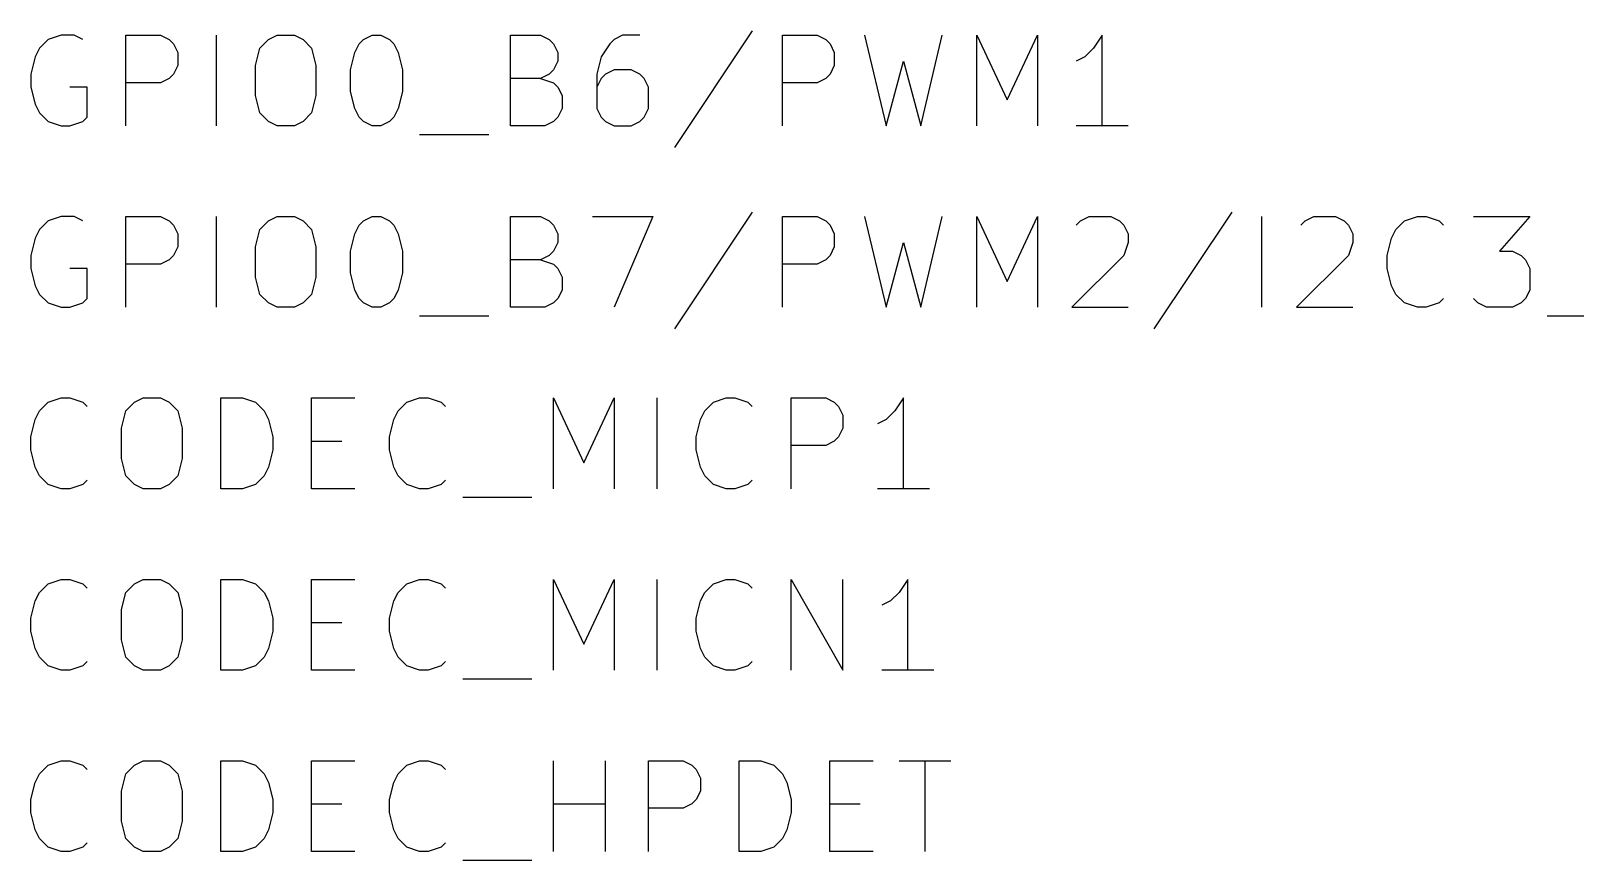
# Model space of a CAD drawing. Header units: millimetres. Extents: x 3 to 237, y -203 to -4.
# Drawn here: x 46.47 to 68.09, y -102.31 to -90.7 of the extents above; entities that cross this region are included whole.
import ezdxf

# ---------------------------------------------------------------- set-up
doc = ezdxf.new("R2010")
doc.units = ezdxf.units.MM
doc.layers.add('GREENSIXTYFIVE', color=129, linetype='CONTINUOUS')

msp = doc.modelspace()

# ---------------------------------------------------------------- linework, layer by layer
at = {"layer": 'GREENSIXTYFIVE', "linetype": 'CONTINUOUS'}
for p, q in [((46.8932, -90.7575), (46.7118, -90.818)), ((47.0746, -90.7575), (46.8932, -90.7575)), ((47.1956, -90.818), (47.0746, -90.7575)), ((47.8003, -92.0275), (47.8003, -90.7575)), ((47.8003, -90.7575), (48.2841, -90.7575)), ((48.2841, -90.7575), (48.4051, -90.818)), ((49.0703, -92.0275), (49.0703, -90.7575)), ((49.7961, -90.818), (49.917, -90.7575)), ((49.917, -90.7575), (50.1589, -90.7575)), ((50.1589, -90.7575), (50.2799, -90.818)), ((51.1266, -90.818), (51.2475, -90.7575)), ((51.2475, -90.7575), (51.3685, -90.7575)), ((51.3685, -90.7575), (51.4894, -90.818)), ((53.1827, -92.0275), (53.1827, -90.7575)), ((53.1827, -90.7575), (53.6061, -90.7575)), ((53.6061, -90.7575), (53.727, -90.818)), ((54.7551, -90.7575), (54.6342, -90.818)), ((54.997, -90.7575), (54.7551, -90.7575)), ((56.5694, -90.6971), (55.4808, -92.3299)), ((56.9927, -92.0275), (56.9927, -90.7575)), ((56.9927, -90.7575), (57.4765, -90.7575)), ((57.4765, -90.7575), (57.5975, -90.818)), ((58.1418, -90.7575), (58.4442, -92.0275)), ((58.928, -92.0275), (59.2304, -90.7575)), ((59.7141, -92.0275), (59.7141, -90.7575)), ((59.7141, -90.7575), (60.1375, -91.6647)), ((60.1375, -91.6647), (60.5608, -90.7575)), ((60.5608, -90.7575), (60.5608, -92.0275)), ((61.4679, -90.7575), (61.347, -90.939)), ((61.4679, -92.0275), (61.4679, -90.7575)), ((46.5908, -90.939), (46.5303, -91.0599)), ((46.7118, -90.818), (46.5908, -90.939)), ((48.4051, -90.818), (48.4656, -90.8785)), ((48.4656, -90.8785), (48.526, -90.9994)), ((48.526, -90.9994), (48.526, -91.1809)), ((49.6147, -91.1809), (49.6751, -90.939)), ((49.6751, -90.939), (49.7961, -90.818)), ((50.2799, -90.818), (50.4008, -90.939)), ((50.4008, -90.939), (50.4613, -91.1809)), ((50.9452, -91.2413), (51.0056, -90.9994)), ((51.0056, -90.9994), (51.0661, -90.8785)), ((51.0661, -90.8785), (51.1266, -90.818)), ((51.4894, -90.818), (51.5499, -90.8785)), ((51.5499, -90.8785), (51.6104, -90.9994)), ((51.6104, -90.9994), (51.6709, -91.2413)), ((53.727, -90.818), (53.7875, -90.8785)), ((53.7875, -90.8785), (53.848, -90.9994)), ((53.848, -90.9994), (53.848, -91.1204)), ((54.5737, -90.8785), (54.4527, -91.0599)), ((54.6342, -90.818), (54.5737, -90.8785)), ((57.5975, -90.818), (57.658, -90.8785)), ((57.658, -90.8785), (57.7184, -90.9994)), ((57.7184, -90.9994), (57.7184, -91.1809)), ((61.347, -90.939), (61.226, -91.0599)), ((46.5303, -91.0599), (46.4699, -91.3018)), ((48.526, -91.1809), (48.4656, -91.3018)), ((49.6147, -91.6042), (49.6147, -91.1809)), ((50.4613, -91.1809), (50.4613, -91.6042)), ((53.848, -91.1204), (53.7875, -91.2413)), ((54.4527, -91.0599), (54.3923, -91.3018)), ((57.7184, -91.1809), (57.658, -91.3018)), ((58.4442, -92.0275), (58.6861, -91.1204)), ((58.6861, -91.1204), (58.928, -92.0275)), ((61.226, -91.0599), (61.1051, -91.1204)), ((46.4699, -91.3018), (46.4699, -91.4832)), ((48.2841, -91.4228), (47.8003, -91.4228)), ((48.4051, -91.3623), (48.2841, -91.4228)), ((48.4656, -91.3018), (48.4051, -91.3623)), ((50.9452, -91.5437), (50.9452, -91.2413)), ((51.6709, -91.2413), (51.6709, -91.5437)), ((53.6061, -91.3623), (53.1827, -91.3623)), ((53.727, -91.3018), (53.6061, -91.3623)), ((53.6061, -91.3623), (53.7875, -91.4228)), ((53.7875, -91.2413), (53.727, -91.3018)), ((53.7875, -91.4228), (53.848, -91.4832)), ((54.3923, -91.3018), (54.3923, -91.7856)), ((54.4527, -91.3623), (54.3923, -91.4832)), ((54.5132, -91.3018), (54.4527, -91.3623)), ((54.6342, -91.2413), (54.5132, -91.3018)), ((54.8761, -91.2413), (54.6342, -91.2413)), ((54.997, -91.3018), (54.8761, -91.2413)), ((55.0575, -91.3623), (54.997, -91.3018)), ((55.118, -91.4832), (55.0575, -91.3623)), ((57.4765, -91.4228), (56.9927, -91.4228)), ((57.5975, -91.3623), (57.4765, -91.4228)), ((57.658, -91.3018), (57.5975, -91.3623)), ((46.4699, -91.4832), (46.5303, -91.7251)), ((47.256, -91.4832), (47.0141, -91.4832)), ((47.256, -91.9066), (47.256, -91.4832)), ((49.6751, -91.8461), (49.6147, -91.6042)), ((50.4613, -91.6042), (50.4008, -91.8461)), ((51.0056, -91.7856), (50.9452, -91.5437)), ((51.6709, -91.5437), (51.6104, -91.7856)), ((53.848, -91.4832), (53.9084, -91.6042)), ((53.9084, -91.6042), (53.9084, -91.7856)), ((55.118, -91.7856), (55.118, -91.4832)), ((46.5303, -91.7251), (46.5908, -91.8461)), ((46.5908, -91.8461), (46.7118, -91.9671)), ((49.7961, -91.9671), (49.6751, -91.8461)), ((50.4008, -91.8461), (50.2799, -91.9671)), ((51.0661, -91.9066), (51.0056, -91.7856)), ((51.6104, -91.7856), (51.5499, -91.9066)), ((53.9084, -91.7856), (53.848, -91.9066)), ((54.3923, -91.7856), (54.4527, -91.9066)), ((55.0575, -91.9066), (55.118, -91.7856)), ((46.7118, -91.9671), (46.8932, -92.0275)), ((46.8932, -92.0275), (47.0141, -92.0275)), ((47.0141, -92.0275), (47.1956, -91.9671)), ((47.1956, -91.9671), (47.256, -91.9066)), ((49.917, -92.0275), (49.7961, -91.9671)), ((50.1589, -92.0275), (49.917, -92.0275)), ((50.2799, -91.9671), (50.1589, -92.0275)), ((51.1266, -91.9671), (51.0661, -91.9066)), ((51.2475, -92.0275), (51.1266, -91.9671)), ((51.3685, -92.0275), (51.2475, -92.0275)), ((51.4894, -91.9671), (51.3685, -92.0275)), ((51.5499, -91.9066), (51.4894, -91.9671)), ((53.6665, -92.0275), (53.1827, -92.0275)), ((53.7875, -91.9671), (53.6665, -92.0275)), ((53.848, -91.9066), (53.7875, -91.9671)), ((54.4527, -91.9066), (54.5132, -91.9671)), ((54.5132, -91.9671), (54.6342, -92.0275)), ((54.6342, -92.0275), (54.8761, -92.0275)), ((54.8761, -92.0275), (54.997, -91.9671)), ((54.997, -91.9671), (55.0575, -91.9066)), ((61.8308, -92.0275), (61.1051, -92.0275)), ((51.9128, -92.1485), (52.8804, -92.1485)), ((46.7118, -93.358), (46.5908, -93.479)), ((46.8932, -93.2975), (46.7118, -93.358)), ((47.0746, -93.2975), (46.8932, -93.2975)), ((47.1956, -93.358), (47.0746, -93.2975)), ((47.8003, -94.5675), (47.8003, -93.2975)), ((47.8003, -93.2975), (48.2841, -93.2975)), ((48.2841, -93.2975), (48.4051, -93.358)), ((48.4051, -93.358), (48.4656, -93.4185)), ((49.0703, -94.5675), (49.0703, -93.2975)), ((49.6751, -93.479), (49.7961, -93.358)), ((49.7961, -93.358), (49.917, -93.2975)), ((49.917, -93.2975), (50.1589, -93.2975)), ((50.1589, -93.2975), (50.2799, -93.358)), ((50.2799, -93.358), (50.4008, -93.479)), ((51.0661, -93.4185), (51.1266, -93.358)), ((51.1266, -93.358), (51.2475, -93.2975)), ((51.2475, -93.2975), (51.3685, -93.2975)), ((51.3685, -93.2975), (51.4894, -93.358)), ((51.4894, -93.358), (51.5499, -93.4185)), ((53.1827, -94.5675), (53.1827, -93.2975)), ((53.1827, -93.2975), (53.6061, -93.2975)), ((53.6061, -93.2975), (53.727, -93.358)), ((53.727, -93.358), (53.7875, -93.4185)), ((54.3318, -93.2975), (55.1784, -93.2975)), ((55.1784, -93.2975), (54.6342, -94.5675)), ((56.5694, -93.2371), (55.4808, -94.8699)), ((56.9927, -94.5675), (56.9927, -93.2975)), ((56.9927, -93.2975), (57.4765, -93.2975)), ((57.4765, -93.2975), (57.5975, -93.358)), ((57.5975, -93.358), (57.658, -93.4185)), ((58.1418, -93.2975), (58.4442, -94.5675)), ((58.928, -94.5675), (59.2304, -93.2975)), ((59.7141, -94.5675), (59.7141, -93.2975)), ((59.7141, -93.2975), (60.1375, -94.2047)), ((60.1375, -94.2047), (60.5608, -93.2975)), ((60.5608, -93.2975), (60.5608, -94.5675)), ((61.1051, -93.4185), (61.1655, -93.358)), ((61.1655, -93.358), (61.2865, -93.2975)), ((61.2865, -93.2975), (61.5889, -93.2975)), ((61.5889, -93.2975), (61.7098, -93.358)), ((61.7098, -93.358), (61.7703, -93.4185)), ((63.2822, -93.2371), (62.1936, -94.8699)), ((63.7055, -94.5675), (63.7055, -93.2975)), ((64.2499, -93.4185), (64.3103, -93.358)), ((64.3103, -93.358), (64.4313, -93.2975)), ((64.4313, -93.2975), (64.7337, -93.2975)), ((64.7337, -93.2975), (64.8546, -93.358)), ((64.8546, -93.358), (64.9151, -93.4185)), ((65.5803, -93.479), (65.7013, -93.358)), ((65.7013, -93.358), (65.8827, -93.2975)), ((65.8827, -93.2975), (66.0036, -93.2975)), ((66.0036, -93.2975), (66.1851, -93.358)), ((66.1851, -93.358), (66.2455, -93.4185)), ((66.6689, -93.2975), (67.4551, -93.2975)), ((67.4551, -93.2975), (67.0317, -93.7813)), ((46.5303, -93.5999), (46.4699, -93.8418)), ((46.5908, -93.479), (46.5303, -93.5999)), ((48.4656, -93.4185), (48.526, -93.5394)), ((48.526, -93.5394), (48.526, -93.7209)), ((49.6147, -93.7209), (49.6751, -93.479)), ((50.4008, -93.479), (50.4613, -93.7209)), ((50.9452, -93.7813), (51.0056, -93.5394)), ((51.0056, -93.5394), (51.0661, -93.4185)), ((51.5499, -93.4185), (51.6104, -93.5394)), ((51.6104, -93.5394), (51.6709, -93.7813)), ((53.7875, -93.4185), (53.848, -93.5394)), ((53.848, -93.5394), (53.848, -93.6604)), ((57.658, -93.4185), (57.7184, -93.5394)), ((57.7184, -93.5394), (57.7184, -93.7209)), ((61.7703, -93.4185), (61.8308, -93.5394)), ((61.8308, -93.5394), (61.8308, -93.6604)), ((64.9151, -93.4185), (64.9756, -93.5394)), ((64.9756, -93.5394), (64.9756, -93.6604)), ((65.4594, -93.8418), (65.5198, -93.5999)), ((65.5198, -93.5999), (65.5803, -93.479)), ((48.526, -93.7209), (48.4656, -93.8418)), ((49.6147, -94.1442), (49.6147, -93.7209)), ((50.4613, -93.7209), (50.4613, -94.1442)), ((50.9452, -94.0837), (50.9452, -93.7813)), ((51.6709, -93.7813), (51.6709, -94.0837)), ((53.7875, -93.7813), (53.727, -93.8418)), ((53.848, -93.6604), (53.7875, -93.7813)), ((57.7184, -93.7209), (57.658, -93.8418)), ((58.4442, -94.5675), (58.6861, -93.6604)), ((58.6861, -93.6604), (58.928, -94.5675)), ((61.8308, -93.6604), (61.7703, -93.8418)), ((64.9756, -93.6604), (64.9151, -93.8418)), ((67.0317, -93.7813), (67.2132, -93.7813)), ((67.2132, -93.7813), (67.3341, -93.8418)), ((46.4699, -93.8418), (46.4699, -94.0232)), ((46.4699, -94.0232), (46.5303, -94.2651)), ((47.256, -94.0232), (47.0141, -94.0232)), ((47.256, -94.4466), (47.256, -94.0232)), ((48.2841, -93.9628), (47.8003, -93.9628)), ((48.4051, -93.9023), (48.2841, -93.9628)), ((48.4656, -93.8418), (48.4051, -93.9023)), ((53.6061, -93.9023), (53.1827, -93.9023)), ((53.727, -93.8418), (53.6061, -93.9023)), ((53.6061, -93.9023), (53.7875, -93.9628)), ((53.7875, -93.9628), (53.848, -94.0232)), ((53.848, -94.0232), (53.9084, -94.1442)), ((57.4765, -93.9628), (56.9927, -93.9628)), ((57.5975, -93.9023), (57.4765, -93.9628)), ((57.658, -93.8418), (57.5975, -93.9023)), ((61.7703, -93.8418), (61.0446, -94.5675)), ((64.9151, -93.8418), (64.1894, -94.5675)), ((65.4594, -94.0232), (65.4594, -93.8418)), ((65.5198, -94.2651), (65.4594, -94.0232)), ((67.3341, -93.8418), (67.3946, -93.9023)), ((67.3946, -93.9023), (67.4551, -94.0232)), ((67.4551, -94.0232), (67.4551, -94.3256)), ((49.6751, -94.3861), (49.6147, -94.1442)), ((50.4613, -94.1442), (50.4008, -94.3861)), ((51.0056, -94.3256), (50.9452, -94.0837)), ((51.6709, -94.0837), (51.6104, -94.3256)), ((53.9084, -94.1442), (53.9084, -94.3256)), ((46.5303, -94.2651), (46.5908, -94.3861)), ((46.5908, -94.3861), (46.7118, -94.5071)), ((47.1956, -94.5071), (47.256, -94.4466)), ((49.7961, -94.5071), (49.6751, -94.3861)), ((50.4008, -94.3861), (50.2799, -94.5071)), ((51.0661, -94.4466), (51.0056, -94.3256)), ((51.1266, -94.5071), (51.0661, -94.4466)), ((51.5499, -94.4466), (51.4894, -94.5071)), ((51.6104, -94.3256), (51.5499, -94.4466)), ((53.848, -94.4466), (53.7875, -94.5071)), ((53.9084, -94.3256), (53.848, -94.4466)), ((65.5803, -94.3861), (65.5198, -94.2651)), ((65.7013, -94.5071), (65.5803, -94.3861)), ((66.2455, -94.4466), (66.1851, -94.5071)), ((66.7294, -94.5071), (66.6689, -94.4466)), ((67.3946, -94.4466), (67.3341, -94.5071)), ((67.4551, -94.3256), (67.3946, -94.4466)), ((46.7118, -94.5071), (46.8932, -94.5675)), ((46.8932, -94.5675), (47.0141, -94.5675)), ((47.0141, -94.5675), (47.1956, -94.5071)), ((49.917, -94.5675), (49.7961, -94.5071)), ((50.1589, -94.5675), (49.917, -94.5675)), ((50.2799, -94.5071), (50.1589, -94.5675)), ((51.2475, -94.5675), (51.1266, -94.5071)), ((51.3685, -94.5675), (51.2475, -94.5675)), ((51.4894, -94.5071), (51.3685, -94.5675)), ((51.9128, -94.6885), (52.8804, -94.6885)), ((53.6665, -94.5675), (53.1827, -94.5675)), ((53.7875, -94.5071), (53.6665, -94.5675)), ((61.0446, -94.5675), (61.8308, -94.5675)), ((64.1894, -94.5675), (64.9756, -94.5675)), ((65.8827, -94.5675), (65.7013, -94.5071)), ((66.0036, -94.5675), (65.8827, -94.5675)), ((66.1851, -94.5071), (66.0036, -94.5675)), ((66.8503, -94.5675), (66.7294, -94.5071)), ((67.2132, -94.5675), (66.8503, -94.5675)), ((67.3341, -94.5071), (67.2132, -94.5675)), ((67.697, -94.6885), (68.6646, -94.6885)), ((46.5908, -96.019), (46.7118, -95.898)), ((46.7118, -95.898), (46.8932, -95.8375)), ((46.8932, -95.8375), (47.0141, -95.8375)), ((47.0141, -95.8375), (47.1956, -95.898)), ((47.1956, -95.898), (47.256, -95.9585)), ((47.8003, -96.019), (47.9213, -95.898)), ((47.9213, -95.898), (48.0422, -95.8375)), ((48.0422, -95.8375), (48.2841, -95.8375)), ((48.2841, -95.8375), (48.4051, -95.898)), ((48.4051, -95.898), (48.526, -96.019)), ((49.1308, -97.1075), (49.1308, -95.8375)), ((49.1308, -95.8375), (49.4332, -95.8375)), ((49.4332, -95.8375), (49.6146, -95.898)), ((49.6146, -95.898), (49.7356, -96.019)), ((50.4008, -97.1075), (50.4008, -95.8375)), ((50.4008, -95.8375), (51.0056, -95.8375)), ((51.6103, -96.019), (51.7313, -95.898)), ((51.7313, -95.898), (51.9127, -95.8375)), ((51.9127, -95.8375), (52.0336, -95.8375)), ((52.0336, -95.8375), (52.2151, -95.898)), ((52.2151, -95.898), (52.2755, -95.9585)), ((53.7874, -97.1075), (53.7874, -95.8375)), ((53.7874, -95.8375), (54.2108, -96.7447)), ((54.2108, -96.7447), (54.6341, -95.8375)), ((54.6341, -95.8375), (54.6341, -97.1075)), ((55.2388, -97.1075), (55.2388, -95.8375)), ((55.9041, -96.019), (56.0251, -95.898)), ((56.0251, -95.898), (56.2065, -95.8375)), ((56.2065, -95.8375), (56.3274, -95.8375)), ((56.3274, -95.8375), (56.5089, -95.898)), ((56.5089, -95.898), (56.5693, -95.9585)), ((57.1136, -97.1075), (57.1136, -95.8375)), ((57.1136, -95.8375), (57.5974, -95.8375)), ((57.5974, -95.8375), (57.7184, -95.898)), ((57.7184, -95.898), (57.7789, -95.9585)), ((57.7789, -95.9585), (57.8393, -96.0794)), ((58.686, -95.8375), (58.5651, -96.019)), ((58.686, -97.1075), (58.686, -95.8375)), ((46.4699, -96.3818), (46.5303, -96.1399)), ((46.5303, -96.1399), (46.5908, -96.019)), ((47.7399, -96.2609), (47.8003, -96.019)), ((48.526, -96.019), (48.5865, -96.2609)), ((49.7356, -96.019), (49.7961, -96.1399)), ((49.7961, -96.1399), (49.8565, -96.3818)), ((51.4894, -96.3818), (51.5498, -96.1399)), ((51.5498, -96.1399), (51.6103, -96.019)), ((55.7832, -96.3818), (55.8436, -96.1399)), ((55.8436, -96.1399), (55.9041, -96.019)), ((57.8393, -96.0794), (57.8393, -96.2609)), ((58.4441, -96.1399), (58.3232, -96.2004)), ((58.5651, -96.019), (58.4441, -96.1399)), ((46.4699, -96.5632), (46.4699, -96.3818)), ((47.7399, -96.6842), (47.7399, -96.2609)), ((48.5865, -96.2609), (48.5865, -96.6842)), ((49.8565, -96.3818), (49.8565, -96.5632)), ((51.4894, -96.5632), (51.4894, -96.3818)), ((55.7832, -96.5632), (55.7832, -96.3818)), ((57.7789, -96.3818), (57.7184, -96.4423)), ((57.8393, -96.2609), (57.7789, -96.3818)), ((46.5303, -96.8051), (46.4699, -96.5632)), ((49.8565, -96.5632), (49.7961, -96.8051)), ((50.4008, -96.4423), (50.8242, -96.4423)), ((51.5498, -96.8051), (51.4894, -96.5632)), ((55.8436, -96.8051), (55.7832, -96.5632)), ((57.5974, -96.5028), (57.1136, -96.5028)), ((57.7184, -96.4423), (57.5974, -96.5028)), ((46.5908, -96.9261), (46.5303, -96.8051)), ((47.8003, -96.9261), (47.7399, -96.6842)), ((48.5865, -96.6842), (48.526, -96.9261)), ((49.7961, -96.8051), (49.7356, -96.9261)), ((51.6103, -96.9261), (51.5498, -96.8051)), ((55.9041, -96.9261), (55.8436, -96.8051)), ((46.7118, -97.0471), (46.5908, -96.9261)), ((46.8932, -97.1075), (46.7118, -97.0471)), ((47.1956, -97.0471), (47.0141, -97.1075)), ((47.256, -96.9866), (47.1956, -97.0471)), ((47.9213, -97.0471), (47.8003, -96.9261)), ((48.0422, -97.1075), (47.9213, -97.0471)), ((48.4051, -97.0471), (48.2841, -97.1075)), ((48.526, -96.9261), (48.4051, -97.0471)), ((49.6146, -97.0471), (49.4332, -97.1075)), ((49.7356, -96.9261), (49.6146, -97.0471)), ((51.7313, -97.0471), (51.6103, -96.9261)), ((51.9127, -97.1075), (51.7313, -97.0471)), ((52.2151, -97.0471), (52.0336, -97.1075)), ((52.2755, -96.9866), (52.2151, -97.0471)), ((56.0251, -97.0471), (55.9041, -96.9261)), ((56.2065, -97.1075), (56.0251, -97.0471)), ((56.5089, -97.0471), (56.3274, -97.1075)), ((56.5693, -96.9866), (56.5089, -97.0471)), ((47.0141, -97.1075), (46.8932, -97.1075)), ((48.2841, -97.1075), (48.0422, -97.1075)), ((49.4332, -97.1075), (49.1308, -97.1075)), ((51.0056, -97.1075), (50.4008, -97.1075)), ((52.0336, -97.1075), (51.9127, -97.1075)), ((52.5175, -97.2285), (53.4851, -97.2285)), ((56.3274, -97.1075), (56.2065, -97.1075)), ((59.0489, -97.1075), (58.3232, -97.1075)), ((46.5303, -98.6799), (46.5908, -98.559)), ((46.5908, -98.559), (46.7118, -98.438)), ((46.7118, -98.438), (46.8932, -98.3775)), ((46.8932, -98.3775), (47.0141, -98.3775)), ((47.0141, -98.3775), (47.1956, -98.438)), ((47.1956, -98.438), (47.256, -98.4985)), ((47.7399, -98.8009), (47.8003, -98.559)), ((47.8003, -98.559), (47.9213, -98.438)), ((47.9213, -98.438), (48.0422, -98.3775)), ((48.0422, -98.3775), (48.2841, -98.3775)), ((48.2841, -98.3775), (48.4051, -98.438)), ((48.4051, -98.438), (48.526, -98.559)), ((48.526, -98.559), (48.5865, -98.8009)), ((49.1308, -99.6475), (49.1308, -98.3775)), ((49.1308, -98.3775), (49.4332, -98.3775)), ((49.4332, -98.3775), (49.6146, -98.438)), ((49.6146, -98.438), (49.7356, -98.559)), ((49.7356, -98.559), (49.7961, -98.6799)), ((50.4008, -99.6475), (50.4008, -98.3775)), ((50.4008, -98.3775), (51.0056, -98.3775)), ((51.5498, -98.6799), (51.6103, -98.559)), ((51.6103, -98.559), (51.7313, -98.438)), ((51.7313, -98.438), (51.9127, -98.3775)), ((51.9127, -98.3775), (52.0336, -98.3775)), ((52.0336, -98.3775), (52.2151, -98.438)), ((52.2151, -98.438), (52.2755, -98.4985)), ((53.7874, -99.6475), (53.7874, -98.3775)), ((53.7874, -98.3775), (54.2108, -99.2847)), ((54.2108, -99.2847), (54.6341, -98.3775)), ((54.6341, -98.3775), (54.6341, -99.6475)), ((55.2388, -99.6475), (55.2388, -98.3775)), ((55.8436, -98.6799), (55.9041, -98.559)), ((55.9041, -98.559), (56.0251, -98.438)), ((56.0251, -98.438), (56.2065, -98.3775)), ((56.2065, -98.3775), (56.3274, -98.3775)), ((56.3274, -98.3775), (56.5089, -98.438)), ((56.5089, -98.438), (56.5693, -98.4985)), ((57.1136, -99.6475), (57.1136, -98.3775)), ((57.1136, -98.3775), (57.8393, -99.6475)), ((57.8393, -99.6475), (57.8393, -98.3775)), ((58.6256, -98.559), (58.5046, -98.6799)), ((58.7465, -98.3775), (58.6256, -98.559)), ((58.7465, -99.6475), (58.7465, -98.3775)), ((46.4699, -98.9218), (46.5303, -98.6799)), ((47.7399, -99.2242), (47.7399, -98.8009)), ((48.5865, -98.8009), (48.5865, -99.2242)), ((49.7961, -98.6799), (49.8565, -98.9218)), ((51.4894, -98.9218), (51.5498, -98.6799)), ((55.7832, -98.9218), (55.8436, -98.6799)), ((58.5046, -98.6799), (58.3837, -98.7404)), ((46.4699, -99.1032), (46.4699, -98.9218)), ((49.8565, -98.9218), (49.8565, -99.1032)), ((50.4008, -98.9823), (50.8242, -98.9823)), ((51.4894, -99.1032), (51.4894, -98.9218)), ((55.7832, -99.1032), (55.7832, -98.9218)), ((46.5303, -99.3451), (46.4699, -99.1032)), ((47.8003, -99.4661), (47.7399, -99.2242)), ((48.5865, -99.2242), (48.526, -99.4661)), ((49.8565, -99.1032), (49.7961, -99.3451)), ((51.5498, -99.3451), (51.4894, -99.1032)), ((55.8436, -99.3451), (55.7832, -99.1032)), ((46.5908, -99.4661), (46.5303, -99.3451)), ((49.7961, -99.3451), (49.7356, -99.4661)), ((51.6103, -99.4661), (51.5498, -99.3451)), ((55.9041, -99.4661), (55.8436, -99.3451)), ((46.7118, -99.5871), (46.5908, -99.4661)), ((46.8932, -99.6475), (46.7118, -99.5871)), ((47.0141, -99.6475), (46.8932, -99.6475)), ((47.1956, -99.5871), (47.0141, -99.6475)), ((47.256, -99.5266), (47.1956, -99.5871)), ((47.9213, -99.5871), (47.8003, -99.4661)), ((48.0422, -99.6475), (47.9213, -99.5871)), ((48.2841, -99.6475), (48.0422, -99.6475)), ((48.4051, -99.5871), (48.2841, -99.6475)), ((48.526, -99.4661), (48.4051, -99.5871)), ((49.4332, -99.6475), (49.1308, -99.6475)), ((49.6146, -99.5871), (49.4332, -99.6475)), ((49.7356, -99.4661), (49.6146, -99.5871)), ((51.0056, -99.6475), (50.4008, -99.6475)), ((51.7313, -99.5871), (51.6103, -99.4661)), ((51.9127, -99.6475), (51.7313, -99.5871)), ((52.0336, -99.6475), (51.9127, -99.6475)), ((52.2151, -99.5871), (52.0336, -99.6475)), ((52.2755, -99.5266), (52.2151, -99.5871)), ((56.0251, -99.5871), (55.9041, -99.4661)), ((56.2065, -99.6475), (56.0251, -99.5871)), ((56.3274, -99.6475), (56.2065, -99.6475)), ((56.5089, -99.5871), (56.3274, -99.6475)), ((56.5693, -99.5266), (56.5089, -99.5871)), ((59.1094, -99.6475), (58.3837, -99.6475)), ((52.5175, -99.7685), (53.4851, -99.7685)), ((46.7118, -100.978), (46.8932, -100.9175)), ((46.8932, -100.9175), (47.0141, -100.9175)), ((47.0141, -100.9175), (47.1956, -100.978)), ((47.9213, -100.978), (48.0422, -100.9175)), ((48.0422, -100.9175), (48.2841, -100.9175)), ((48.2841, -100.9175), (48.4051, -100.978)), ((49.1308, -102.1875), (49.1308, -100.9175)), ((49.1308, -100.9175), (49.4332, -100.9175)), ((49.4332, -100.9175), (49.6146, -100.978)), ((50.4008, -102.1875), (50.4008, -100.9175)), ((50.4008, -100.9175), (51.0056, -100.9175)), ((51.7313, -100.978), (51.9127, -100.9175)), ((51.9127, -100.9175), (52.0336, -100.9175)), ((52.0336, -100.9175), (52.2151, -100.978)), ((53.7874, -102.1875), (53.7874, -100.9175)), ((54.5131, -102.1875), (54.5131, -100.9175)), ((55.1179, -102.1875), (55.1179, -100.9175)), ((55.1179, -100.9175), (55.6017, -100.9175)), ((55.6017, -100.9175), (55.7227, -100.978)), ((56.3879, -102.1875), (56.3879, -100.9175)), ((56.3879, -100.9175), (56.6903, -100.9175)), ((56.6903, -100.9175), (56.8717, -100.978)), ((57.6579, -102.1875), (57.6579, -100.9175)), ((57.6579, -100.9175), (58.2627, -100.9175)), ((58.6255, -100.9175), (59.3512, -100.9175)), ((58.9884, -102.1875), (58.9884, -100.9175)), ((46.5303, -101.2199), (46.5908, -101.099)), ((46.5908, -101.099), (46.7118, -100.978)), ((47.1956, -100.978), (47.256, -101.0385)), ((47.7399, -101.3409), (47.8003, -101.099)), ((47.8003, -101.099), (47.9213, -100.978)), ((48.4051, -100.978), (48.526, -101.099)), ((48.526, -101.099), (48.5865, -101.3409)), ((49.6146, -100.978), (49.7356, -101.099)), ((49.7356, -101.099), (49.7961, -101.2199)), ((51.5498, -101.2199), (51.6103, -101.099)), ((51.6103, -101.099), (51.7313, -100.978)), ((52.2151, -100.978), (52.2755, -101.0385)), ((55.7227, -100.978), (55.7832, -101.0385)), ((55.7832, -101.0385), (55.8436, -101.1594)), ((55.8436, -101.1594), (55.8436, -101.3409)), ((56.8717, -100.978), (56.9927, -101.099)), ((56.9927, -101.099), (57.0532, -101.2199)), ((46.4699, -101.4618), (46.5303, -101.2199)), ((47.7399, -101.7642), (47.7399, -101.3409)), ((48.5865, -101.3409), (48.5865, -101.7642)), ((49.7961, -101.2199), (49.8565, -101.4618)), ((51.4894, -101.4618), (51.5498, -101.2199)), ((55.8436, -101.3409), (55.7832, -101.4618)), ((57.0532, -101.2199), (57.1136, -101.4618)), ((46.4699, -101.6432), (46.4699, -101.4618)), ((49.8565, -101.4618), (49.8565, -101.6432)), ((50.4008, -101.5223), (50.8242, -101.5223)), ((51.4894, -101.6432), (51.4894, -101.4618)), ((53.7874, -101.5223), (54.5131, -101.5223)), ((55.6017, -101.5828), (55.1179, -101.5828)), ((55.7227, -101.5223), (55.6017, -101.5828)), ((55.7832, -101.4618), (55.7227, -101.5223)), ((57.1136, -101.4618), (57.1136, -101.6432)), ((57.6579, -101.5223), (58.0813, -101.5223)), ((46.5303, -101.8851), (46.4699, -101.6432)), ((47.8003, -102.0061), (47.7399, -101.7642)), ((48.5865, -101.7642), (48.526, -102.0061)), ((49.8565, -101.6432), (49.7961, -101.8851)), ((51.5498, -101.8851), (51.4894, -101.6432)), ((57.1136, -101.6432), (57.0532, -101.8851)), ((46.5908, -102.0061), (46.5303, -101.8851)), ((46.7118, -102.1271), (46.5908, -102.0061)), ((47.9213, -102.1271), (47.8003, -102.0061)), ((48.526, -102.0061), (48.4051, -102.1271)), ((49.7356, -102.0061), (49.6146, -102.1271)), ((49.7961, -101.8851), (49.7356, -102.0061)), ((51.6103, -102.0061), (51.5498, -101.8851)), ((51.7313, -102.1271), (51.6103, -102.0061)), ((56.9927, -102.0061), (56.8717, -102.1271)), ((57.0532, -101.8851), (56.9927, -102.0061)), ((46.8932, -102.1875), (46.7118, -102.1271)), ((47.0141, -102.1875), (46.8932, -102.1875)), ((47.1956, -102.1271), (47.0141, -102.1875)), ((47.256, -102.0666), (47.1956, -102.1271)), ((48.0422, -102.1875), (47.9213, -102.1271)), ((48.2841, -102.1875), (48.0422, -102.1875)), ((48.4051, -102.1271), (48.2841, -102.1875)), ((49.4332, -102.1875), (49.1308, -102.1875)), ((49.6146, -102.1271), (49.4332, -102.1875)), ((51.0056, -102.1875), (50.4008, -102.1875)), ((51.9127, -102.1875), (51.7313, -102.1271)), ((52.0336, -102.1875), (51.9127, -102.1875)), ((52.2151, -102.1271), (52.0336, -102.1875)), ((52.2755, -102.0666), (52.2151, -102.1271)), ((56.6903, -102.1875), (56.3879, -102.1875)), ((56.8717, -102.1271), (56.6903, -102.1875)), ((58.2627, -102.1875), (57.6579, -102.1875)), ((52.5175, -102.3085), (53.4851, -102.3085))]:
    msp.add_line(p, q, dxfattribs=at)

doc.saveas('drawing.dxf')
